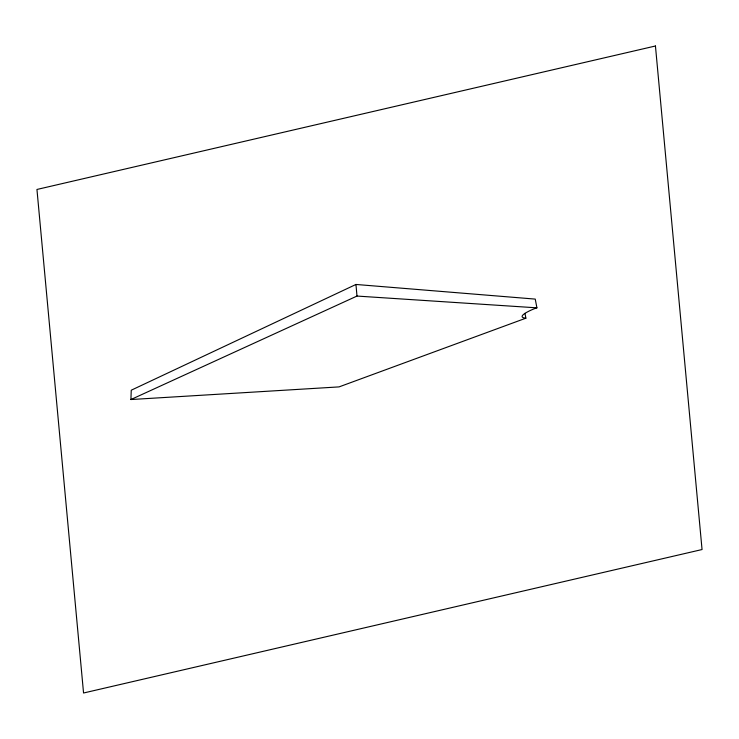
<?xml version="1.0" encoding="UTF-8"?>
<svg xmlns="http://www.w3.org/2000/svg" width="739" height="739" viewBox="0 0 739 739"><rect width="100%" height="100%" fill="white"/><g stroke="black" fill="none" stroke-linecap="round" stroke-linejoin="round"><path stroke-width="1.11" d="M525.882 318.186L339.072 386.894L130.914 399.54L131.246 390.21L355.958 284.46L535.248 299.101L536.911 307.84C534.546 308.329 513.679 317.077 525.882 318.186L524.995 313.345M130.914 399.54L356.992 296.062L536.911 307.84M355.958 284.46L356.992 296.062M655.447 45.994L36.95 189.461L83.553 693.006L702.05 549.539L655.447 45.994"/></g></svg>
